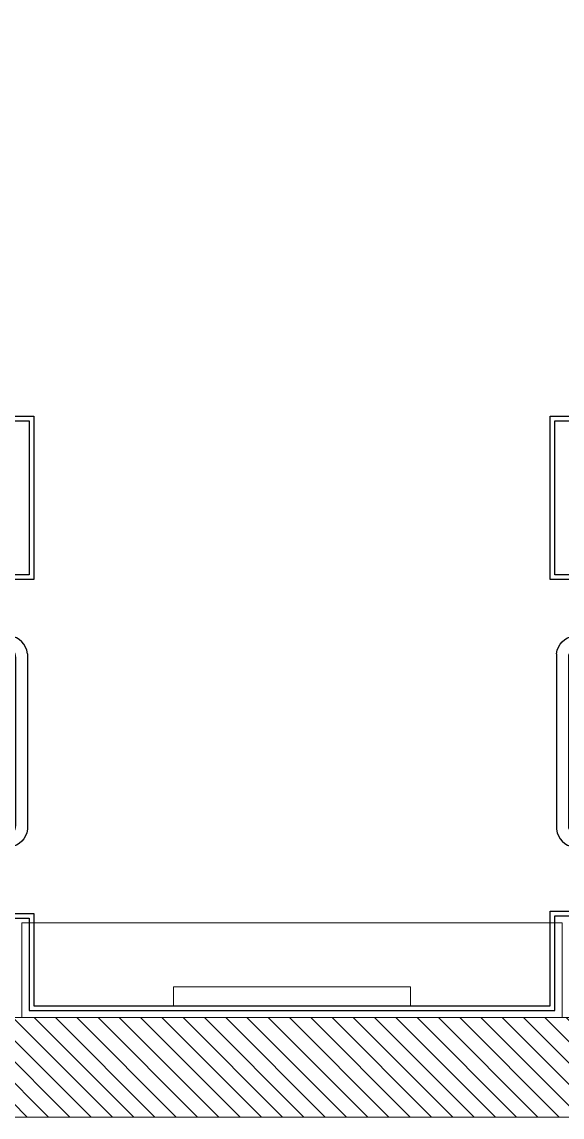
# Model space of a CAD drawing. Header units: millimetres. Extents: x -343543 to 400519, y -115663 to 104219.
# Drawn here: x -332858 to -331718, y 3000 to 5313 of the extents above; entities that cross this region are included whole.
import ezdxf
from ezdxf.xclip import XClip

# ---------------------------------------------------------------- set-up
doc = ezdxf.new("R2010")
doc.units = ezdxf.units.MM
doc.header["$XCLIPFRAME"] = 0
doc.linetypes.add('XREF MAT BANG TUONG XAY$0$CENTER', pattern=[50.8, 31.75, -6.35, 6.35, -6.35])
doc.layers.get('0').update_dxf_attribs({"color": 231, "lineweight": 0})
for name, color, linetype, lineweight in [('A-PATT', 252, 'Continuous', 9), ('A-SYMBOLS', 10, 'Continuous', 13), ('XREF MAT BANG TUONG XAY$0$01.Xref _MB T1$0$A-DOOR', 8, 'Continuous', 9), ('XREF MAT BANG TUONG XAY$0$01.Xref _MB T1$0$A-FURN', 8, 'Continuous', 5), ('XREF MAT BANG TUONG XAY$0$01.Xref _MB T1$0$A-TEXT', 8, 'Continuous', 25), ('XREF MAT BANG TUONG XAY$0$A-GRID', 8, 'XREF MAT BANG TUONG XAY$0$CENTER', 15), ('XREF MAT BANG TUONG XAY$0$A-WALL-INT', 8, 'Continuous', 9)]:
    doc.layers.add(name, color=color, linetype=linetype, lineweight=lineweight)
for name, color, linetype in [('XREF MAT BANG TUONG XAY$0$A-FNSH', 8, 'Continuous'), ('XREF MAT BANG TUONG XAY$0$A-FURN', 8, 'Continuous'), ('XREF MAT BANG TUONG XAY$0$A-PATT', 8, 'Continuous'), ('XREF MAT BANG TUONG XAY$0$FF-FURN', 8, 'Continuous')]:
    doc.layers.add(name, color=color, linetype=linetype)

# ---------------------------------------------------------------- blocks, each defined once
blk = doc.blocks.new('XREF MAT BANG TUONG XAY$0$00.xref_IKIGAI_Truc')
at = {"layer": 'XREF MAT BANG TUONG XAY$0$A-GRID', "color": 8, "ltscale": 20}
blk.add_lwpolyline([(-2907.5, 3000), (42750, 3000)], dxfattribs=at)
blk = doc.blocks.new('XREF MAT BANG TUONG XAY$0$YLD.Studio-04-126')
at = {"layer": 'XREF MAT BANG TUONG XAY$0$01.Xref _MB T1$0$A-DOOR', "color": 8}
blk.add_lwpolyline([(4.4, -8), (6, -9.6), (6, -637), (3, -640), (-3, -640), (-6, -637), (-6, -9.6), (-4.4, -8)], close=True, dxfattribs=at)
at = {"layer": 'XREF MAT BANG TUONG XAY$0$FF-FURN', "color": 8}
blk.add_line((0, -640), (0, -8), dxfattribs=at)
for points in [[(6, -60), (10, -60), (10, 0), (-10, 0), (-10, -60), (-6, -60)], [(-6, -560.6), (-56, -560.6), (-56, -585.6), (-6, -585.6)]]:
    blk.add_lwpolyline(points, dxfattribs=at)
for points in [[(-6, -25), (-9, -25), (-9, -5), (9, -5), (9, -25), (6, -25), (6, -8), (-6, -8)], [(-29, -136.3), (-29, -170.1), (-25, -170.1), (-25, -136.3)], [(-25, -165.7), (-6, -165.7), (-6, -140.7), (-25, -140.7)]]:
    blk.add_lwpolyline(points, close=True, dxfattribs=at)
for points in [[(61.5, -548.6), (61.5, -177.8, 0.368054), (24.4, -140.7), (6, -140.7)], [(6, -560.6), (16.5, -560.6, 0.414214), (36.5, -540.6), (36.5, -185.7, 0.414214), (16.5, -165.7), (6, -165.7)], [(61.5, -548.6, -0.36855), (24.4, -585.6), (6, -585.6)]]:
    blk.add_lwpolyline(points, format="xyb", dxfattribs=at)
blk = doc.blocks.new('*U221')
at = {"layer": 'XREF MAT BANG TUONG XAY$0$A-PATT'}
h = blk.add_hatch(dxfattribs=at)
h.set_pattern_fill('ANSI31', color=8, scale=10)
h.set_pattern_definition([(45, (39801.808, -11293.564), (-22.45064, 22.45064), [])])
h.paths.add_polyline_path([(-38.7, 47.5), (4316.3, 47.5), (4316.3, -162.5), (-38.7, -162.5)])
at = {"layer": 'XREF MAT BANG TUONG XAY$0$A-WALL-INT', "color": 8}
blk.add_lwpolyline([(-38.7, 47.5), (4316.3, 47.5), (4316.3, -162.5), (-38.7, -162.5)], close=True, dxfattribs=at)
blk = doc.blocks.new('XREF MAT BANG TUONG XAY$0$01.Xref _MB T1$0$Phong tam')
at = {"layer": 'XREF MAT BANG TUONG XAY$0$01.Xref _MB T1$0$A-FURN', "color": 8}
blk.add_lwpolyline([(-2900, 210), (-1760, 210), (-1760, 410), (-2900, 410)], close=True, dxfattribs=at)
blk.add_lwpolyline([(-2900, 210), (-1760, 210), (-1760, 410), (-2900, 410)], close=True, dxfattribs=at)
blk.add_lwpolyline([(-2900, 210), (-1760, 210), (-1760, 410), (-2900, 410)], close=True, dxfattribs=at)
at = {"layer": 'XREF MAT BANG TUONG XAY$0$01.Xref _MB T1$0$A-DOOR', "color": 8, "xscale": -1, "rotation": 180}
blk.add_blockref('XREF MAT BANG TUONG XAY$0$YLD.Studio-04-126', (-2950, 430), dxfattribs=at)
at = {"layer": 'XREF MAT BANG TUONG XAY$0$01.Xref _MB T1$0$A-DOOR', "color": 8, "rotation": 180}
blk.add_blockref('XREF MAT BANG TUONG XAY$0$YLD.Studio-04-126', (-1710, 430), dxfattribs=at)
at = {"layer": 'XREF MAT BANG TUONG XAY$0$A-FURN', "color": 8, "xscale": -1, "rotation": 180}
blk.add_blockref('*U221', (-4316.3, 47.5), dxfattribs=at)
blk = doc.blocks.new('XREF MAT BANG TUONG XAY$0$xref_IKIGAI_Cot')
at = {"layer": 'XREF MAT BANG TUONG XAY$0$A-GRID', "color": 8, "ltscale": 20}
blk.add_lwpolyline([(-2907.5, 3000), (42750, 3000)], dxfattribs=at)
blk = doc.blocks.new('XREF MAT BANG NOI THAT')
at = {"color": 8}
for points in [[(5730, 3410), (6820, 3410), (6820, 3235), (5730, 3235)], [(6025, 3235), (6525, 3235), (6525, 3275), (6025, 3275)]]:
    blk.add_lwpolyline(points, close=True, dxfattribs=at)
blk = doc.blocks.new('01.Xref _MB T1')
at = {"color": 8}
blk.add_lwpolyline([(39999.98286, 2999.99997), (40000.00012, 19400), (-0.00011, 19399.99891), (0.00011, 2999.99997), (8394.99073, 2999.9999), (8394.99073, -99.99996), (31605.0109, -99.99952), (31605.0109, 3000.00035)], close=True, dxfattribs=at)
blk.add_blockref('XREF MAT BANG TUONG XAY$0$00.xref_IKIGAI_Truc', (0.00011, 0), dxfattribs=at)
at = {"layer": 'XREF MAT BANG TUONG XAY$0$01.Xref _MB T1$0$A-TEXT', "color": 8}
blk.add_blockref('XREF MAT BANG TUONG XAY$0$01.Xref _MB T1$0$Phong tam', (8605.00011, 2999.99999), dxfattribs=at)
at = {"layer": 'XREF MAT BANG TUONG XAY$0$A-FNSH', "color": 8}
for points in [[(4184.98961, 9965.00167), (4184.98236, 4479.99998), (5730.00011, 4479.99998), (5730.00011, 4134.99998), (5585.00011, 4134.99998), (5585.00011, 4334.99989), (4184.9822, 4335.00176), (4184.98098, 3424.99996), (4274.98136, 3424.99996), (4274.98136, 3234.99987), (5585.00065, 3235.00003), (5585.00065, 3429.9998), (5730.00065, 3430.00006), (5730.00065, 3235.00016), (6819.99957, 3235.00016), (6819.99957, 3435.00006), (6965.00011, 3434.9998)], [(6965.00011, 4134.99998), (6820.00011, 4134.99998), (6820.00011, 4479.99998), (8370.00011, 4480.00014)], [(4174.98962, 9975.00168), (4174.98235, 4469.99998), (5720.00011, 4469.99998), (5720.00011, 4144.99998), (5595.00011, 4144.99998), (5595.00011, 4344.99988), (4174.98221, 4345.00177), (4174.98096, 3414.99996), (4264.98136, 3414.99996), (4264.98136, 3224.99987), (5595.00065, 3225.00003), (5595.00065, 3419.99982), (5720.00065, 3420.00004), (5720.00065, 3225.00016), (6829.99957, 3225.00016), (6829.99957, 3425.00004), (6955.00011, 3424.99982)], [(6955.00011, 4144.99998), (6830.00011, 4144.99998), (6830.00011, 4469.99998), (8380.00011, 4470.00014)]]:
    blk.add_lwpolyline(points, dxfattribs=at)
at = {"color": 8}
ref = blk.add_blockref('XREF MAT BANG TUONG XAY$0$xref_IKIGAI_Cot', (-0.00927, -0.00001), dxfattribs=at)
XClip(ref).set_block_clipping_path([(-1610.3425959283, -2225.6693134198), (41829.1295208634, 21555.8819575264)])
at = {"layer": 'A-PATT', "color": 8}
blk.add_blockref('XREF MAT BANG NOI THAT', (0, 0), dxfattribs=at)

msp = doc.modelspace()

# ---------------------------------------------------------------- block references
at = {"layer": 'A-SYMBOLS'}
msp.add_blockref('01.Xref _MB T1', (-338563.5, 0), dxfattribs=at)

doc.saveas('drawing.dxf')
